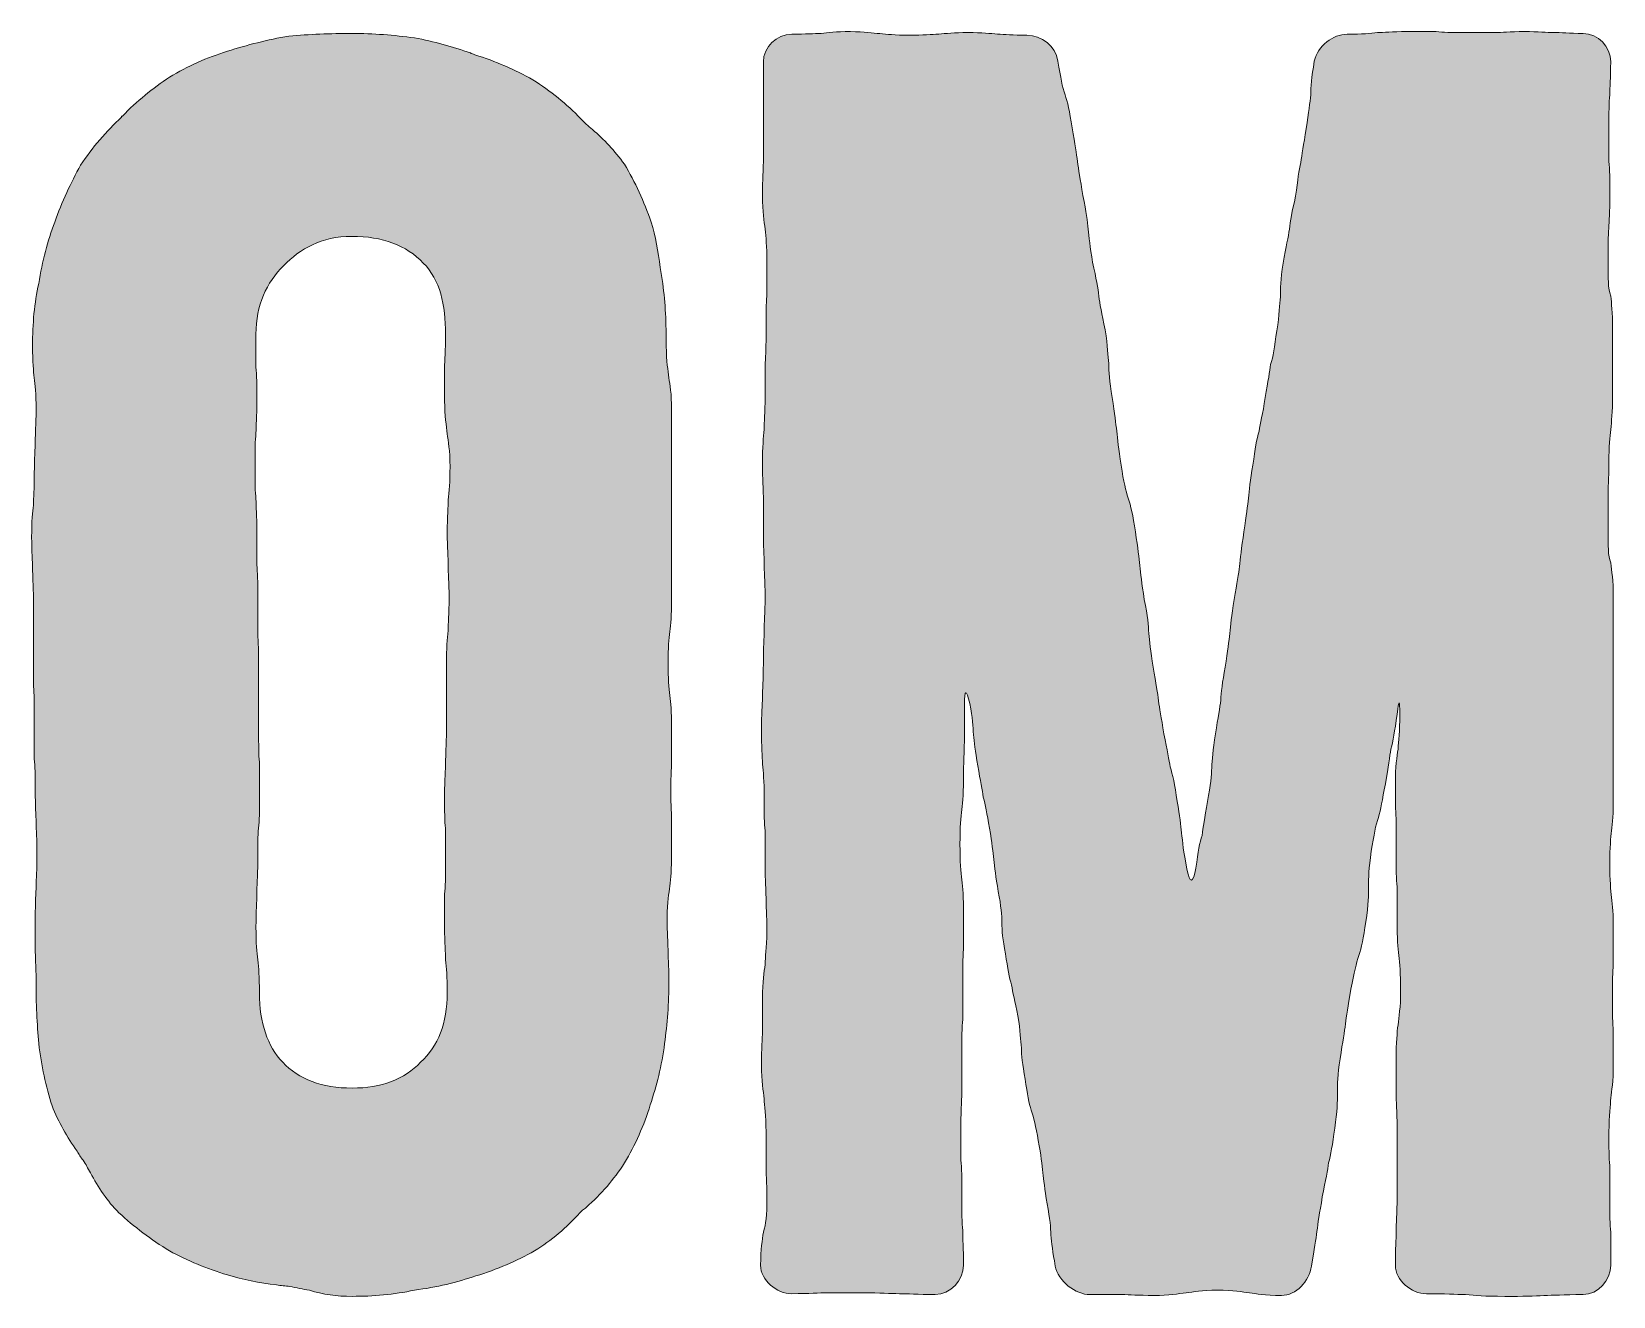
# Model space of a CAD drawing. Header units: inches. Extents: x 239 to 842, y -901 to -178.
# Drawn here: x 668 to 822.6, y -901.5 to -777.8 of the extents above; entities that cross this region are included whole.
import ezdxf

# ---------------------------------------------------------------- set-up
doc = ezdxf.new("R2010")
doc.units = ezdxf.units.IN
doc.header["$MEASUREMENT"] = 0
doc.layers.add('Layer 1', color=7, linetype='Continuous')

# ---------------------------------------------------------------- blocks, each defined once
blk = doc.blocks.new('block 3')
at = {"layer": 'Layer 1', "true_color": 0x040404}
h = blk.add_hatch(color=18, dxfattribs=at)
h.dxf.hatch_style = 2
edge = h.paths.add_edge_path()
edge.add_spline(control_points=[(699.32, -901.46), (697.84, -901.46), (696.45, -901.29), (695.15, -900.85), (694.54, -900.77), (693.84, -900.59), (693.23, -900.5), (692.8, -900.42), (692.36, -900.42), (691.93, -900.33), (690.27, -900.16), (688.62, -899.81), (687.14, -899.37), (685.14, -898.76), (683.23, -897.98), (681.49, -897.02), (679.66, -895.89), (678.01, -894.67), (676.53, -893.28), (675.39, -892.15), (674.52, -890.84), (673.74, -889.37), (673.48, -888.93), (673.31, -888.58), (673.05, -888.15), (672.78, -887.89), (672.61, -887.54), (672.44, -887.28), (671.48, -885.89), (670.61, -884.41), (670, -882.84), (669.39, -880.93), (668.96, -878.92), (668.7, -876.75), (668.52, -874.83), (668.43, -872.83), (668.43, -870.66), (668.43, -869), (668.35, -868.31), (668.35, -867.52), (668.35, -867.52), (668.35, -864.48), (668.35, -864.48), (668.35, -862.83), (668.43, -862.04), (668.43, -861.35), (668.43, -860.56), (668.52, -859.87), (668.52, -858.21), (668.52, -856.73), (668.43, -855.87), (668.43, -855.17), (668.43, -854.39), (668.35, -853.52), (668.35, -852.04), (668.35, -850.38), (668.35, -849.69), (668.26, -848.9), (668.26, -848.9), (668.26, -845.86), (668.26, -845.86), (668.26, -845.86), (668.26, -842.73), (668.26, -842.73), (668.17, -841.94), (668.17, -841.25), (668.17, -839.59), (668.17, -839.59), (668.17, -836.55), (668.17, -836.55), (668.17, -836.55), (668.17, -833.41), (668.17, -833.41), (668.17, -831.76), (668.09, -831.07), (668.09, -830.28), (668.09, -829.59), (668, -828.72), (668, -827.24), (668, -825.58), (668.09, -824.8), (668.17, -824.1), (668.17, -823.32), (668.26, -822.62), (668.26, -820.97), (668.26, -819.49), (668.35, -818.62), (668.35, -817.84), (668.35, -817.14), (668.43, -816.27), (668.43, -814.8), (668.43, -813.14), (668.35, -812.36), (668.26, -811.66), (668.17, -810.97), (668.09, -810.18), (668.09, -808.53), (668.09, -806.35), (668.26, -804.35), (668.7, -802.44), (669.04, -800.26), (669.57, -798.26), (670.26, -796.43), (670.96, -794.43), (671.83, -792.61), (672.78, -790.87), (673.92, -789.13), (675.31, -787.56), (676.79, -786.17), (676.79, -786.08), (676.79, -786.08), (676.87, -786.08), (678.27, -784.6), (679.83, -783.38), (681.49, -782.25), (683.23, -781.21), (685.14, -780.34), (687.14, -779.73), (689.06, -779.12), (691.06, -778.6), (693.15, -778.25), (695.15, -778.07), (697.15, -777.99), (699.32, -777.99), (701.41, -777.99), (703.41, -778.16), (705.42, -778.42), (707.33, -778.77), (709.16, -779.29), (710.9, -779.9), (710.98, -779.99), (711.16, -779.99), (711.33, -780.08), (713.33, -780.69), (715.25, -781.55), (716.99, -782.51), (718.73, -783.64), (720.29, -784.86), (721.69, -786.34), (722.03, -786.69), (722.38, -787.04), (722.82, -787.38), (723.95, -788.34), (724.99, -789.47), (725.95, -790.78), (727, -792.52), (727.87, -794.43), (728.56, -796.43), (729, -797.83), (729.26, -799.31), (729.43, -800.87), (729.43, -800.87), (729.69, -802.44), (729.69, -802.44), (729.95, -804.35), (730.04, -806.35), (730.04, -808.53), (730.04, -810.18), (730.21, -810.88), (730.3, -811.66), (730.39, -812.36), (730.56, -813.14), (730.56, -814.8), (730.56, -814.8), (730.56, -817.84), (730.56, -817.84), (730.56, -817.84), (730.56, -820.97), (730.56, -820.97), (730.56, -820.97), (730.56, -824.02), (730.56, -824.02), (730.56, -824.02), (730.56, -827.15), (730.56, -827.15), (730.56, -827.15), (730.56, -830.28), (730.56, -830.28), (730.56, -830.28), (730.56, -833.41), (730.56, -833.41), (730.56, -834.89), (730.48, -835.76), (730.39, -836.46), (730.3, -837.24), (730.21, -837.94), (730.21, -839.59), (730.21, -841.07), (730.3, -841.94), (730.39, -842.73), (730.48, -843.42), (730.56, -844.29), (730.56, -845.77), (730.56, -845.77), (730.56, -848.9), (730.56, -848.9), (730.56, -849.6), (730.48, -850.38), (730.48, -852.04), (730.48, -853.52), (730.56, -854.39), (730.56, -855.08), (730.56, -855.08), (730.56, -858.21), (730.56, -858.21), (730.56, -859.69), (730.48, -860.56), (730.39, -861.35), (730.3, -862.04), (730.13, -862.91), (730.13, -864.39), (730.13, -866.05), (730.21, -866.83), (730.21, -867.52), (730.21, -868.22), (730.3, -869), (730.3, -870.66), (730.3, -872.83), (730.13, -874.83), (729.87, -876.75), (729.61, -878.92), (729.08, -880.93), (728.47, -882.75), (727.87, -884.75), (727, -886.67), (725.95, -888.41), (724.91, -890.06), (723.69, -891.45), (722.21, -892.76), (722.12, -892.85), (721.95, -892.93), (721.86, -893.02), (721.86, -893.02), (721.6, -893.28), (721.6, -893.28), (720.29, -894.76), (718.82, -895.98), (717.16, -897.02), (715.42, -897.98), (713.51, -898.85), (711.42, -899.46), (709.59, -900.07), (707.59, -900.59), (705.42, -900.85), (703.41, -901.29), (701.41, -901.46), (699.32, -901.46)], knot_values=[0, 0, 0, 0, 1, 1, 1, 2, 2, 2, 3, 3, 3, 4, 4, 4, 5, 5, 5, 6, 6, 6, 7, 7, 7, 8, 8, 8, 9, 9, 9, 10, 10, 10, 11, 11, 11, 12, 12, 12, 13, 13, 13, 14, 14, 14, 15, 15, 15, 16, 16, 16, 17, 17, 17, 18, 18, 18, 19, 19, 19, 20, 20, 20, 21, 21, 21, 22, 22, 22, 23, 23, 23, 24, 24, 24, 25, 25, 25, 26, 26, 26, 27, 27, 27, 28, 28, 28, 29, 29, 29, 30, 30, 30, 31, 31, 31, 32, 32, 32, 33, 33, 33, 34, 34, 34, 35, 35, 35, 36, 36, 36, 37, 37, 37, 38, 38, 38, 39, 39, 39, 40, 40, 40, 41, 41, 41, 42, 42, 42, 43, 43, 43, 44, 44, 44, 45, 45, 45, 46, 46, 46, 47, 47, 47, 48, 48, 48, 49, 49, 49, 50, 50, 50, 51, 51, 51, 52, 52, 52, 53, 53, 53, 54, 54, 54, 55, 55, 55, 56, 56, 56, 57, 57, 57, 58, 58, 58, 59, 59, 59, 60, 60, 60, 61, 61, 61, 62, 62, 62, 63, 63, 63, 64, 64, 64, 65, 65, 65, 66, 66, 66, 67, 67, 67, 68, 68, 68, 69, 69, 69, 70, 70, 70, 71, 71, 71, 72, 72, 72, 73, 73, 73, 74, 74, 74, 75, 75, 75, 76, 76, 76, 77, 77, 77, 78, 78, 78, 79, 79, 79, 80, 80, 80, 81, 81, 81, 82, 82, 82, 82], degree=3, periodic=1)
edge = h.paths.add_edge_path()
edge.add_spline(control_points=[(699.32, -881.1), (702.2, -881.1), (704.46, -880.23), (706.02, -878.58), (707.76, -877.01), (708.63, -874.75), (708.63, -871.79), (708.63, -870.14), (708.55, -869.35), (708.46, -868.57), (708.46, -867.79), (708.37, -867), (708.37, -865.35), (708.37, -865.35), (708.37, -862.13), (708.37, -862.13), (708.46, -861.43), (708.46, -860.56), (708.46, -858.91), (708.46, -858.91), (708.46, -855.69), (708.46, -855.69), (708.37, -854.99), (708.37, -854.13), (708.37, -852.47), (708.37, -850.82), (708.46, -850.04), (708.46, -849.25), (708.46, -848.56), (708.55, -847.69), (708.55, -846.03), (708.55, -846.03), (708.55, -842.81), (708.55, -842.81), (708.55, -842.81), (708.55, -839.59), (708.55, -839.59), (708.55, -838.11), (708.63, -837.16), (708.72, -836.37), (708.72, -835.68), (708.81, -834.81), (708.81, -833.15), (708.81, -831.67), (708.72, -830.72), (708.72, -830.02), (708.72, -829.24), (708.63, -828.28), (708.63, -826.8), (708.63, -825.15), (708.72, -824.28), (708.72, -823.58), (708.81, -822.8), (708.9, -821.84), (708.9, -820.36), (708.9, -818.71), (708.72, -817.84), (708.63, -817.14), (708.55, -816.36), (708.37, -815.4), (708.37, -813.92), (708.37, -813.92), (708.37, -810.7), (708.37, -810.7), (708.37, -809.92), (708.46, -809.05), (708.46, -807.4), (708.46, -804.53), (707.94, -802.09), (706.29, -800.44), (704.63, -798.7), (702.28, -797.83), (699.32, -797.83), (696.28, -797.83), (694.28, -799.04), (692.62, -800.7), (690.97, -802.35), (689.93, -804.53), (689.93, -807.4), (689.93, -807.4), (689.93, -810.62), (689.93, -810.62), (690.01, -811.4), (690.01, -812.36), (690.01, -813.84), (690.01, -815.49), (689.93, -816.36), (689.93, -817.06), (689.84, -817.84), (689.84, -818.62), (689.84, -820.28), (689.84, -821.93), (689.84, -822.8), (689.93, -823.5), (689.93, -824.28), (690.01, -825.06), (690.01, -826.72), (690.01, -826.72), (690.01, -829.93), (690.01, -829.93), (690.1, -830.72), (690.1, -831.5), (690.1, -833.15), (690.1, -833.15), (690.1, -836.37), (690.1, -836.37), (690.1, -837.16), (690.19, -837.94), (690.19, -839.59), (690.19, -839.59), (690.19, -842.81), (690.19, -842.81), (690.19, -842.81), (690.19, -846.03), (690.19, -846.03), (690.19, -847.69), (690.19, -848.47), (690.27, -849.25), (690.27, -849.25), (690.27, -852.47), (690.27, -852.47), (690.27, -854.13), (690.27, -854.91), (690.19, -855.69), (690.1, -856.47), (690.1, -857.26), (690.1, -858.91), (690.1, -860.56), (690.01, -861.35), (690.01, -862.13), (690.01, -862.91), (689.93, -863.7), (689.93, -865.35), (689.93, -867), (690.01, -867.79), (690.1, -868.57), (690.19, -869.35), (690.27, -870.14), (690.27, -871.79), (690.27, -874.75), (691.06, -877.01), (692.54, -878.58), (694.1, -880.23), (696.37, -881.1), (699.32, -881.1)], knot_values=[0, 0, 0, 0, 1, 1, 1, 2, 2, 2, 3, 3, 3, 4, 4, 4, 5, 5, 5, 6, 6, 6, 7, 7, 7, 8, 8, 8, 9, 9, 9, 10, 10, 10, 11, 11, 11, 12, 12, 12, 13, 13, 13, 14, 14, 14, 15, 15, 15, 16, 16, 16, 17, 17, 17, 18, 18, 18, 19, 19, 19, 20, 20, 20, 21, 21, 21, 22, 22, 22, 23, 23, 23, 24, 24, 24, 25, 25, 25, 26, 26, 26, 27, 27, 27, 28, 28, 28, 29, 29, 29, 30, 30, 30, 31, 31, 31, 32, 32, 32, 33, 33, 33, 34, 34, 34, 35, 35, 35, 36, 36, 36, 37, 37, 37, 38, 38, 38, 39, 39, 39, 40, 40, 40, 41, 41, 41, 42, 42, 42, 43, 43, 43, 44, 44, 44, 45, 45, 45, 46, 46, 46, 47, 47, 47, 48, 48, 48, 48], degree=3, periodic=1)
h = blk.add_hatch(color=18, dxfattribs=at)
h.dxf.hatch_style = 2
edge = h.paths.add_edge_path()
edge.add_spline(control_points=[(756.32, -901.29), (754.58, -901.29), (753.62, -901.2), (752.84, -901.2), (751.88, -901.2), (751.01, -901.11), (749.27, -901.11), (749.27, -901.11), (745.79, -901.11), (745.79, -901.11), (745.01, -901.11), (744.05, -901.2), (742.31, -901.2), (740.83, -901.2), (739.26, -899.89), (739.26, -898.42), (739.26, -896.76), (739.44, -895.98), (739.53, -895.2), (739.79, -894.41), (739.87, -893.54), (739.87, -891.89), (739.87, -890.24), (739.79, -889.37), (739.79, -888.67), (739.79, -888.67), (739.79, -885.36), (739.79, -885.36), (739.79, -883.71), (739.61, -882.84), (739.61, -882.14), (739.53, -881.36), (739.35, -880.49), (739.35, -878.84), (739.35, -877.18), (739.44, -876.31), (739.44, -875.53), (739.44, -875.53), (739.44, -872.31), (739.44, -872.31), (739.44, -870.66), (739.61, -869.79), (739.7, -869), (739.7, -868.31), (739.87, -867.44), (739.87, -865.78), (739.87, -864.13), (739.79, -863.26), (739.79, -862.48), (739.79, -861.7), (739.7, -860.91), (739.7, -859.26), (739.7, -859.26), (739.7, -855.95), (739.7, -855.95), (739.61, -855.17), (739.61, -854.39), (739.61, -852.73), (739.61, -850.99), (739.53, -850.21), (739.44, -849.43), (739.44, -848.64), (739.35, -847.77), (739.35, -846.12), (739.35, -844.47), (739.44, -843.68), (739.44, -842.9), (739.44, -842.12), (739.53, -841.25), (739.53, -839.59), (739.53, -837.94), (739.61, -837.07), (739.61, -836.37), (739.61, -835.59), (739.7, -834.72), (739.7, -833.07), (739.7, -831.41), (739.61, -830.54), (739.61, -829.85), (739.61, -829.07), (739.53, -828.19), (739.53, -826.54), (739.53, -826.54), (739.53, -823.23), (739.53, -823.23), (739.53, -822.54), (739.44, -821.67), (739.44, -820.02), (739.44, -818.36), (739.53, -817.49), (739.61, -816.71), (739.61, -815.93), (739.7, -815.14), (739.7, -813.49), (739.7, -813.49), (739.7, -810.18), (739.7, -810.18), (739.79, -809.4), (739.79, -808.62), (739.79, -806.96), (739.79, -805.22), (739.79, -804.44), (739.87, -803.66), (739.87, -803.66), (739.87, -800.35), (739.87, -800.35), (739.87, -798.7), (739.79, -797.91), (739.7, -797.13), (739.61, -796.35), (739.44, -795.48), (739.44, -793.82), (739.44, -792.17), (739.53, -791.3), (739.53, -790.6), (739.53, -790.6), (739.53, -787.3), (739.53, -787.3), (739.53, -787.3), (739.53, -783.99), (739.53, -783.99), (739.53, -783.99), (739.53, -780.77), (739.53, -780.77), (739.53, -779.29), (740.83, -778.07), (742.31, -778.07), (743.7, -778.07), (744.48, -777.99), (745.18, -777.99), (745.88, -777.9), (746.57, -777.81), (748.05, -777.81), (749.44, -777.81), (750.23, -777.99), (750.92, -777.99), (751.62, -778.07), (752.32, -778.16), (753.8, -778.16), (755.19, -778.16), (755.97, -778.07), (756.67, -778.07), (757.36, -777.99), (758.15, -777.9), (759.54, -777.9), (760.93, -777.9), (761.71, -777.99), (762.41, -778.07), (763.11, -778.07), (763.89, -778.16), (765.28, -778.16), (766.76, -778.16), (768.07, -779.21), (768.33, -780.69), (768.59, -782.34), (768.76, -783.21), (769.02, -783.99), (769.28, -784.69), (769.46, -785.56), (769.72, -787.21), (769.98, -788.86), (770.15, -789.73), (770.24, -790.52), (770.33, -791.3), (770.5, -792.17), (770.76, -793.82), (771.11, -795.48), (771.2, -796.35), (771.28, -797.13), (771.37, -797.83), (771.46, -798.87), (771.72, -800.35), (772.07, -802), (772.24, -802.87), (772.33, -803.66), (772.42, -804.44), (772.59, -805.31), (772.94, -806.96), (773.2, -808.62), (773.2, -809.49), (773.29, -810.27), (773.29, -811.05), (773.37, -811.92), (773.63, -813.58), (773.9, -815.23), (773.98, -816.1), (774.07, -816.88), (774.16, -817.67), (774.24, -818.54), (774.5, -820.19), (774.77, -821.84), (774.94, -822.71), (775.2, -823.41), (775.46, -824.19), (775.64, -825.06), (775.9, -826.72), (776.16, -828.37), (776.25, -829.24), (776.33, -830.02), (776.42, -830.81), (776.51, -831.67), (776.77, -833.33), (777.11, -834.98), (777.2, -835.85), (777.2, -836.64), (777.29, -837.42), (777.38, -838.29), (777.64, -839.94), (777.9, -841.6), (778.07, -842.46), (778.16, -843.25), (778.25, -843.94), (778.42, -844.81), (778.68, -846.47), (779.03, -848.12), (779.2, -848.99), (779.29, -849.69), (779.55, -850.47), (779.73, -851.34), (779.99, -853.08), (780.25, -854.47), (780.33, -855.43), (780.42, -856.13), (780.51, -857.08), (780.59, -857.95), (780.94, -859.69), (781.2, -861.17), (781.55, -861.09), (781.81, -859.61), (782.07, -857.95), (782.16, -857.08), (782.42, -856.39), (782.51, -855.6), (782.68, -854.73), (782.94, -853.08), (783.29, -851.43), (783.29, -850.56), (783.38, -849.77), (783.38, -848.99), (783.47, -848.12), (783.73, -846.47), (783.99, -844.81), (784.16, -843.94), (784.25, -843.16), (784.25, -842.46), (784.42, -841.42), (784.68, -839.94), (784.95, -838.29), (785.03, -837.42), (785.12, -836.64), (785.21, -835.85), (785.29, -834.98), (785.56, -833.33), (785.82, -831.67), (785.99, -830.81), (786.08, -830.11), (786.16, -829.33), (786.25, -828.37), (786.51, -826.72), (786.77, -825.06), (786.86, -824.19), (786.95, -823.41), (787.04, -822.71), (787.12, -821.67), (787.38, -820.19), (787.64, -818.54), (787.73, -817.67), (787.99, -816.88), (788.08, -816.1), (788.34, -815.23), (788.6, -813.58), (788.86, -811.92), (789.04, -811.05), (789.12, -810.36), (789.38, -809.57), (789.47, -808.7), (789.73, -807.05), (789.99, -805.4), (789.99, -804.53), (790.08, -803.74), (790.08, -802.96), (790.08, -802.09), (790.34, -800.44), (790.6, -798.78), (790.86, -797.91), (790.95, -797.13), (791.04, -796.35), (791.21, -795.39), (791.56, -793.91), (791.82, -792.26), (791.82, -791.39), (792.08, -790.6), (792.17, -789.82), (792.34, -788.95), (792.6, -787.3), (792.86, -785.64), (792.95, -784.77), (793.04, -783.99), (793.04, -783.21), (793.12, -782.34), (793.39, -780.69), (793.73, -779.21), (795.21, -778.07), (796.61, -778.07), (798.09, -778.07), (798.87, -777.99), (799.57, -777.9), (800.17, -777.9), (800.96, -777.81), (802.44, -777.81), (802.44, -777.81), (805.31, -777.81), (805.31, -777.81), (806, -777.9), (806.7, -777.9), (808.18, -777.9), (808.18, -777.9), (811.05, -777.9), (811.05, -777.9), (811.75, -777.9), (812.44, -777.81), (813.92, -777.81), (815.31, -777.81), (816.1, -777.9), (816.79, -777.9), (817.49, -777.9), (818.27, -777.99), (819.66, -777.99), (821.14, -777.99), (822.36, -779.29), (822.36, -780.77), (822.36, -782.43), (822.28, -783.21), (822.28, -783.99), (822.19, -784.77), (822.19, -785.64), (822.19, -787.3), (822.19, -787.3), (822.19, -790.52), (822.19, -790.52), (822.28, -791.3), (822.28, -792.17), (822.28, -793.82), (822.28, -795.48), (822.19, -796.35), (822.19, -797.04), (822.1, -797.83), (822.1, -798.7), (822.1, -800.35), (822.1, -802), (822.1, -802.87), (822.36, -803.66), (822.45, -804.35), (822.54, -805.22), (822.54, -806.88), (822.54, -806.88), (822.54, -810.18), (822.54, -810.18), (822.54, -810.18), (822.54, -813.4), (822.54, -813.4), (822.54, -815.06), (822.45, -815.93), (822.36, -816.71), (822.28, -817.49), (822.19, -818.28), (822.19, -819.93), (822.19, -821.58), (822.1, -822.45), (822.1, -823.23), (822.1, -823.23), (822.1, -826.45), (822.1, -826.45), (822.1, -828.19), (822.1, -828.98), (822.36, -829.76), (822.45, -830.54), (822.62, -831.41), (822.62, -833.07), (822.62, -833.07), (822.62, -836.29), (822.62, -836.29), (822.62, -836.29), (822.62, -839.59), (822.62, -839.59), (822.62, -839.59), (822.62, -842.81), (822.62, -842.81), (822.62, -842.81), (822.62, -846.12), (822.62, -846.12), (822.62, -846.12), (822.62, -849.34), (822.62, -849.34), (822.62, -849.34), (822.62, -852.65), (822.62, -852.65), (822.62, -854.3), (822.54, -855.17), (822.45, -855.95), (822.36, -856.65), (822.28, -857.52), (822.28, -859.17), (822.28, -860.83), (822.36, -861.7), (822.45, -862.48), (822.54, -863.26), (822.62, -864.04), (822.62, -865.7), (822.62, -865.7), (822.62, -869), (822.62, -869), (822.54, -869.79), (822.54, -870.57), (822.54, -872.31), (822.54, -873.96), (822.54, -874.75), (822.62, -875.53), (822.62, -875.53), (822.62, -878.84), (822.62, -878.84), (822.62, -880.49), (822.45, -881.36), (822.36, -882.06), (822.36, -882.84), (822.19, -883.71), (822.19, -885.36), (822.19, -887.02), (822.19, -887.89), (822.28, -888.67), (822.28, -888.67), (822.28, -891.89), (822.28, -891.89), (822.28, -893.54), (822.28, -894.41), (822.36, -895.2), (822.36, -895.2), (822.36, -898.42), (822.36, -898.42), (822.36, -899.89), (821.14, -901.29), (819.66, -901.29), (817.66, -901.29), (816.79, -901.37), (815.84, -901.37), (814.88, -901.46), (813.84, -901.46), (812.01, -901.46), (810.01, -901.46), (809.14, -901.37), (808.18, -901.29), (807.22, -901.29), (806.18, -901.2), (804.35, -901.2), (802.87, -901.2), (801.31, -899.89), (801.31, -898.42), (801.31, -896.76), (801.39, -895.89), (801.39, -895.11), (801.39, -894.32), (801.48, -893.46), (801.48, -891.72), (801.48, -891.72), (801.48, -888.32), (801.48, -888.32), (801.48, -888.32), (801.48, -885.02), (801.48, -885.02), (801.48, -883.27), (801.39, -882.4), (801.39, -881.62), (801.39, -881.62), (801.39, -878.23), (801.39, -878.23), (801.39, -876.57), (801.48, -875.71), (801.57, -874.92), (801.65, -874.14), (801.83, -873.27), (801.83, -871.53), (801.83, -869.87), (801.74, -868.92), (801.65, -868.13), (801.57, -867.35), (801.48, -866.48), (801.48, -864.83), (801.48, -864.83), (801.48, -861.43), (801.48, -861.43), (801.39, -860.65), (801.39, -859.78), (801.39, -858.04), (801.39, -858.04), (801.39, -854.73), (801.39, -854.73), (801.31, -853.95), (801.31, -852.99), (801.31, -851.34), (801.31, -849.6), (801.48, -848.73), (801.57, -847.95), (801.65, -847.16), (801.74, -846.29), (801.74, -844.55), (801.74, -843.07), (801.65, -843.07), (801.48, -844.55), (801.22, -846.29), (801.13, -847.16), (800.87, -847.95), (800.78, -848.73), (800.61, -849.6), (800.35, -851.34), (800, -852.99), (799.91, -853.86), (799.65, -854.65), (799.39, -855.43), (799.22, -856.3), (798.96, -857.95), (798.69, -859.69), (798.69, -860.48), (798.69, -861.43), (798.69, -862.22), (798.69, -863.09), (798.43, -864.83), (798.17, -866.48), (798, -867.35), (797.74, -868.13), (797.48, -868.92), (797.3, -869.79), (796.95, -871.44), (796.69, -873.18), (796.52, -874.05), (796.43, -874.83), (796.34, -875.62), (796.17, -876.49), (795.91, -878.23), (795.65, -879.88), (795.65, -880.66), (795.65, -881.62), (795.65, -882.4), (795.65, -883.36), (795.39, -885.02), (795.13, -886.67), (795.04, -887.63), (794.78, -888.41), (794.69, -889.1), (794.52, -890.06), (794.17, -891.72), (793.91, -893.37), (793.73, -894.32), (793.65, -895.11), (793.56, -895.89), (793.39, -896.76), (793.12, -898.5), (792.86, -899.98), (791.65, -901.37), (790.17, -901.37), (788.51, -901.37), (787.73, -901.2), (787.04, -901.11), (786.34, -901.03), (785.56, -900.85), (783.9, -900.85), (782.42, -900.85), (781.55, -901.03), (780.86, -901.11), (780.07, -901.2), (779.2, -901.37), (777.72, -901.37), (776.07, -901.37), (775.37, -901.29), (774.59, -901.29), (774.59, -901.29), (771.46, -901.29), (771.46, -901.29), (770.07, -901.29), (768.33, -899.98), (768.07, -898.5), (767.8, -897.11), (767.72, -896.24), (767.63, -895.46), (767.63, -894.76), (767.54, -893.89), (767.28, -892.41), (767.02, -890.93), (766.93, -890.06), (766.85, -889.37), (766.76, -888.58), (766.67, -887.71), (766.41, -886.23), (766.15, -884.84), (765.98, -883.97), (765.72, -883.27), (765.46, -882.58), (765.37, -881.71), (765.11, -880.23), (764.85, -878.75), (764.76, -877.88), (764.76, -877.18), (764.67, -876.4), (764.67, -875.53), (764.41, -874.05), (764.15, -872.57), (763.89, -871.79), (763.8, -871.01), (763.54, -870.31), (763.45, -869.44), (763.19, -867.96), (762.93, -866.57), (762.85, -865.7), (762.85, -864.92), (762.85, -864.22), (762.76, -863.35), (762.5, -861.87), (762.24, -860.39), (762.15, -859.52), (762.06, -858.74), (761.97, -858.04), (761.89, -857.17), (761.63, -855.69), (761.37, -854.21), (761.28, -853.43), (761.02, -852.65), (760.93, -851.95), (760.76, -851.08), (760.49, -849.6), (760.23, -848.12), (760.15, -847.25), (760.06, -846.55), (760.06, -845.77), (759.97, -844.9), (759.71, -843.51), (759.36, -842.03), (759.19, -842.12), (759.19, -843.6), (759.19, -843.6), (759.19, -846.99), (759.19, -846.99), (759.19, -847.77), (759.1, -848.73), (759.1, -850.38), (759.1, -852.12), (759.02, -853.08), (758.93, -853.86), (758.84, -854.65), (758.75, -855.52), (758.75, -857.26), (758.75, -859), (758.84, -859.95), (758.93, -860.74), (759.02, -861.52), (759.1, -862.39), (759.1, -864.13), (759.1, -864.13), (759.1, -867.52), (759.1, -867.52), (759.02, -868.48), (759.02, -869.26), (759.02, -871.01), (759.02, -871.01), (759.02, -874.4), (759.02, -874.4), (758.93, -875.18), (758.93, -876.14), (758.93, -877.88), (758.93, -877.88), (758.93, -881.27), (758.93, -881.27), (758.93, -882.06), (758.84, -883.01), (758.84, -884.75), (758.84, -884.75), (758.84, -888.15), (758.84, -888.15), (758.93, -888.93), (758.93, -889.89), (758.93, -891.63), (758.93, -893.28), (758.93, -894.24), (759.02, -895.02), (759.02, -895.8), (759.1, -896.76), (759.1, -898.42), (759.1, -899.89), (757.8, -901.29), (756.32, -901.29)], knot_values=[0, 0, 0, 0, 1, 1, 1, 2, 2, 2, 3, 3, 3, 4, 4, 4, 5, 5, 5, 6, 6, 6, 7, 7, 7, 8, 8, 8, 9, 9, 9, 10, 10, 10, 11, 11, 11, 12, 12, 12, 13, 13, 13, 14, 14, 14, 15, 15, 15, 16, 16, 16, 17, 17, 17, 18, 18, 18, 19, 19, 19, 20, 20, 20, 21, 21, 21, 22, 22, 22, 23, 23, 23, 24, 24, 24, 25, 25, 25, 26, 26, 26, 27, 27, 27, 28, 28, 28, 29, 29, 29, 30, 30, 30, 31, 31, 31, 32, 32, 32, 33, 33, 33, 34, 34, 34, 35, 35, 35, 36, 36, 36, 37, 37, 37, 38, 38, 38, 39, 39, 39, 40, 40, 40, 41, 41, 41, 42, 42, 42, 43, 43, 43, 44, 44, 44, 45, 45, 45, 46, 46, 46, 47, 47, 47, 48, 48, 48, 49, 49, 49, 50, 50, 50, 51, 51, 51, 52, 52, 52, 53, 53, 53, 54, 54, 54, 55, 55, 55, 56, 56, 56, 57, 57, 57, 58, 58, 58, 59, 59, 59, 60, 60, 60, 61, 61, 61, 62, 62, 62, 63, 63, 63, 64, 64, 64, 65, 65, 65, 66, 66, 66, 67, 67, 67, 68, 68, 68, 69, 69, 69, 70, 70, 70, 71, 71, 71, 72, 72, 72, 73, 73, 73, 74, 74, 74, 75, 75, 75, 76, 76, 76, 77, 77, 77, 78, 78, 78, 79, 79, 79, 80, 80, 80, 81, 81, 81, 82, 82, 82, 83, 83, 83, 84, 84, 84, 85, 85, 85, 86, 86, 86, 87, 87, 87, 88, 88, 88, 89, 89, 89, 90, 90, 90, 91, 91, 91, 92, 92, 92, 93, 93, 93, 94, 94, 94, 95, 95, 95, 96, 96, 96, 97, 97, 97, 98, 98, 98, 99, 99, 99, 100, 100, 100, 101, 101, 101, 102, 102, 102, 103, 103, 103, 104, 104, 104, 105, 105, 105, 106, 106, 106, 107, 107, 107, 108, 108, 108, 109, 109, 109, 110, 110, 110, 111, 111, 111, 112, 112, 112, 113, 113, 113, 114, 114, 114, 115, 115, 115, 116, 116, 116, 117, 117, 117, 118, 118, 118, 119, 119, 119, 120, 120, 120, 121, 121, 121, 122, 122, 122, 123, 123, 123, 124, 124, 124, 125, 125, 125, 126, 126, 126, 127, 127, 127, 128, 128, 128, 129, 129, 129, 130, 130, 130, 131, 131, 131, 132, 132, 132, 133, 133, 133, 134, 134, 134, 135, 135, 135, 136, 136, 136, 137, 137, 137, 138, 138, 138, 139, 139, 139, 140, 140, 140, 141, 141, 141, 142, 142, 142, 143, 143, 143, 144, 144, 144, 145, 145, 145, 146, 146, 146, 147, 147, 147, 148, 148, 148, 149, 149, 149, 150, 150, 150, 151, 151, 151, 152, 152, 152, 153, 153, 153, 154, 154, 154, 155, 155, 155, 156, 156, 156, 157, 157, 157, 158, 158, 158, 159, 159, 159, 160, 160, 160, 161, 161, 161, 162, 162, 162, 163, 163, 163, 164, 164, 164, 165, 165, 165, 166, 166, 166, 167, 167, 167, 168, 168, 168, 169, 169, 169, 170, 170, 170, 171, 171, 171, 172, 172, 172, 173, 173, 173, 174, 174, 174, 175, 175, 175, 176, 176, 176, 177, 177, 177, 178, 178, 178, 179, 179, 179, 180, 180, 180, 181, 181, 181, 182, 182, 182, 183, 183, 183, 184, 184, 184, 185, 185, 185, 186, 186, 186, 187, 187, 187, 188, 188, 188, 189, 189, 189, 190, 190, 190, 191, 191, 191, 192, 192, 192, 193, 193, 193, 194, 194, 194, 195, 195, 195, 196, 196, 196, 197, 197, 197, 198, 198, 198, 199, 199, 199, 200, 200, 200, 201, 201, 201, 202, 202, 202, 203, 203, 203, 204, 204, 204, 205, 205, 205, 206, 206, 206, 207, 207, 207, 208, 208, 208, 209, 209, 209, 210, 210, 210, 211, 211, 211, 212, 212, 212, 213, 213, 213, 214, 214, 214, 215, 215, 215, 216, 216, 216, 217, 217, 217, 218, 218, 218, 219, 219, 219, 220, 220, 220, 221, 221, 221, 222, 222, 222, 223, 223, 223, 224, 224, 224, 225, 225, 225, 226, 226, 226, 227, 227, 227, 228, 228, 228, 229, 229, 229, 229], degree=3, periodic=1)
at = {"layer": 'Layer 1', "lineweight": 0}
for points, knots in [([(699.32, -901.46), (697.84, -901.46), (696.45, -901.29), (695.15, -900.85), (694.54, -900.77), (693.84, -900.59), (693.23, -900.5), (692.8, -900.42), (692.36, -900.42), (691.93, -900.33), (690.27, -900.16), (688.62, -899.81), (687.14, -899.37), (685.14, -898.76), (683.23, -897.98), (681.49, -897.02), (679.66, -895.89), (678.01, -894.67), (676.53, -893.28), (675.39, -892.15), (674.52, -890.84), (673.74, -889.37), (673.48, -888.93), (673.31, -888.58), (673.05, -888.15), (672.78, -887.89), (672.61, -887.54), (672.44, -887.28), (671.48, -885.89), (670.61, -884.41), (670, -882.84), (669.39, -880.93), (668.96, -878.92), (668.7, -876.75), (668.52, -874.83), (668.43, -872.83), (668.43, -870.66), (668.43, -869), (668.35, -868.31), (668.35, -867.52), (668.35, -867.52), (668.35, -864.48), (668.35, -864.48), (668.35, -862.83), (668.43, -862.04), (668.43, -861.35), (668.43, -860.56), (668.52, -859.87), (668.52, -858.21), (668.52, -856.73), (668.43, -855.87), (668.43, -855.17), (668.43, -854.39), (668.35, -853.52), (668.35, -852.04), (668.35, -850.38), (668.35, -849.69), (668.26, -848.9), (668.26, -848.9), (668.26, -845.86), (668.26, -845.86), (668.26, -845.86), (668.26, -842.73), (668.26, -842.73), (668.17, -841.94), (668.17, -841.25), (668.17, -839.59), (668.17, -839.59), (668.17, -836.55), (668.17, -836.55), (668.17, -836.55), (668.17, -833.41), (668.17, -833.41), (668.17, -831.76), (668.09, -831.07), (668.09, -830.28), (668.09, -829.59), (668, -828.72), (668, -827.24), (668, -825.58), (668.09, -824.8), (668.17, -824.1), (668.17, -823.32), (668.26, -822.62), (668.26, -820.97), (668.26, -819.49), (668.35, -818.62), (668.35, -817.84), (668.35, -817.14), (668.43, -816.27), (668.43, -814.8), (668.43, -813.14), (668.35, -812.36), (668.26, -811.66), (668.17, -810.97), (668.09, -810.18), (668.09, -808.53), (668.09, -806.35), (668.26, -804.35), (668.7, -802.44), (669.04, -800.26), (669.57, -798.26), (670.26, -796.43), (670.96, -794.43), (671.83, -792.61), (672.78, -790.87), (673.92, -789.13), (675.31, -787.56), (676.79, -786.17), (676.79, -786.08), (676.79, -786.08), (676.87, -786.08), (678.27, -784.6), (679.83, -783.38), (681.49, -782.25), (683.23, -781.21), (685.14, -780.34), (687.14, -779.73), (689.06, -779.12), (691.06, -778.6), (693.15, -778.25), (695.15, -778.07), (697.15, -777.99), (699.32, -777.99), (701.41, -777.99), (703.41, -778.16), (705.42, -778.42), (707.33, -778.77), (709.16, -779.29), (710.9, -779.9), (710.98, -779.99), (711.16, -779.99), (711.33, -780.08), (713.33, -780.69), (715.25, -781.55), (716.99, -782.51), (718.73, -783.64), (720.29, -784.86), (721.69, -786.34), (722.03, -786.69), (722.38, -787.04), (722.82, -787.38), (723.95, -788.34), (724.99, -789.47), (725.95, -790.78), (727, -792.52), (727.87, -794.43), (728.56, -796.43), (729, -797.83), (729.26, -799.31), (729.43, -800.87), (729.43, -800.87), (729.69, -802.44), (729.69, -802.44), (729.95, -804.35), (730.04, -806.35), (730.04, -808.53), (730.04, -810.18), (730.21, -810.88), (730.3, -811.66), (730.39, -812.36), (730.56, -813.14), (730.56, -814.8), (730.56, -814.8), (730.56, -817.84), (730.56, -817.84), (730.56, -817.84), (730.56, -820.97), (730.56, -820.97), (730.56, -820.97), (730.56, -824.02), (730.56, -824.02), (730.56, -824.02), (730.56, -827.15), (730.56, -827.15), (730.56, -827.15), (730.56, -830.28), (730.56, -830.28), (730.56, -830.28), (730.56, -833.41), (730.56, -833.41), (730.56, -834.89), (730.48, -835.76), (730.39, -836.46), (730.3, -837.24), (730.21, -837.94), (730.21, -839.59), (730.21, -841.07), (730.3, -841.94), (730.39, -842.73), (730.48, -843.42), (730.56, -844.29), (730.56, -845.77), (730.56, -845.77), (730.56, -848.9), (730.56, -848.9), (730.56, -849.6), (730.48, -850.38), (730.48, -852.04), (730.48, -853.52), (730.56, -854.39), (730.56, -855.08), (730.56, -855.08), (730.56, -858.21), (730.56, -858.21), (730.56, -859.69), (730.48, -860.56), (730.39, -861.35), (730.3, -862.04), (730.13, -862.91), (730.13, -864.39), (730.13, -866.05), (730.21, -866.83), (730.21, -867.52), (730.21, -868.22), (730.3, -869), (730.3, -870.66), (730.3, -872.83), (730.13, -874.83), (729.87, -876.75), (729.61, -878.92), (729.08, -880.93), (728.47, -882.75), (727.87, -884.75), (727, -886.67), (725.95, -888.41), (724.91, -890.06), (723.69, -891.45), (722.21, -892.76), (722.12, -892.85), (721.95, -892.93), (721.86, -893.02), (721.86, -893.02), (721.6, -893.28), (721.6, -893.28), (720.29, -894.76), (718.82, -895.98), (717.16, -897.02), (715.42, -897.98), (713.51, -898.85), (711.42, -899.46), (709.59, -900.07), (707.59, -900.59), (705.42, -900.85), (703.41, -901.29), (701.41, -901.46), (699.32, -901.46)], [0, 0, 0, 0, 1, 1, 1, 2, 2, 2, 3, 3, 3, 4, 4, 4, 5, 5, 5, 6, 6, 6, 7, 7, 7, 8, 8, 8, 9, 9, 9, 10, 10, 10, 11, 11, 11, 12, 12, 12, 13, 13, 13, 14, 14, 14, 15, 15, 15, 16, 16, 16, 17, 17, 17, 18, 18, 18, 19, 19, 19, 20, 20, 20, 21, 21, 21, 22, 22, 22, 23, 23, 23, 24, 24, 24, 25, 25, 25, 26, 26, 26, 27, 27, 27, 28, 28, 28, 29, 29, 29, 30, 30, 30, 31, 31, 31, 32, 32, 32, 33, 33, 33, 34, 34, 34, 35, 35, 35, 36, 36, 36, 37, 37, 37, 38, 38, 38, 39, 39, 39, 40, 40, 40, 41, 41, 41, 42, 42, 42, 43, 43, 43, 44, 44, 44, 45, 45, 45, 46, 46, 46, 47, 47, 47, 48, 48, 48, 49, 49, 49, 50, 50, 50, 51, 51, 51, 52, 52, 52, 53, 53, 53, 54, 54, 54, 55, 55, 55, 56, 56, 56, 57, 57, 57, 58, 58, 58, 59, 59, 59, 60, 60, 60, 61, 61, 61, 62, 62, 62, 63, 63, 63, 64, 64, 64, 65, 65, 65, 66, 66, 66, 67, 67, 67, 68, 68, 68, 69, 69, 69, 70, 70, 70, 71, 71, 71, 72, 72, 72, 73, 73, 73, 74, 74, 74, 75, 75, 75, 76, 76, 76, 77, 77, 77, 78, 78, 78, 79, 79, 79, 80, 80, 80, 81, 81, 81, 82, 82, 82, 82]), ([(756.32, -901.29), (754.58, -901.29), (753.62, -901.2), (752.84, -901.2), (751.88, -901.2), (751.01, -901.11), (749.27, -901.11), (749.27, -901.11), (745.79, -901.11), (745.79, -901.11), (745.01, -901.11), (744.05, -901.2), (742.31, -901.2), (740.83, -901.2), (739.26, -899.89), (739.26, -898.42), (739.26, -896.76), (739.44, -895.98), (739.53, -895.2), (739.79, -894.41), (739.87, -893.54), (739.87, -891.89), (739.87, -890.24), (739.79, -889.37), (739.79, -888.67), (739.79, -888.67), (739.79, -885.36), (739.79, -885.36), (739.79, -883.71), (739.61, -882.84), (739.61, -882.14), (739.53, -881.36), (739.35, -880.49), (739.35, -878.84), (739.35, -877.18), (739.44, -876.31), (739.44, -875.53), (739.44, -875.53), (739.44, -872.31), (739.44, -872.31), (739.44, -870.66), (739.61, -869.79), (739.7, -869), (739.7, -868.31), (739.87, -867.44), (739.87, -865.78), (739.87, -864.13), (739.79, -863.26), (739.79, -862.48), (739.79, -861.7), (739.7, -860.91), (739.7, -859.26), (739.7, -859.26), (739.7, -855.95), (739.7, -855.95), (739.61, -855.17), (739.61, -854.39), (739.61, -852.73), (739.61, -850.99), (739.53, -850.21), (739.44, -849.43), (739.44, -848.64), (739.35, -847.77), (739.35, -846.12), (739.35, -844.47), (739.44, -843.68), (739.44, -842.9), (739.44, -842.12), (739.53, -841.25), (739.53, -839.59), (739.53, -837.94), (739.61, -837.07), (739.61, -836.37), (739.61, -835.59), (739.7, -834.72), (739.7, -833.07), (739.7, -831.41), (739.61, -830.54), (739.61, -829.85), (739.61, -829.07), (739.53, -828.19), (739.53, -826.54), (739.53, -826.54), (739.53, -823.23), (739.53, -823.23), (739.53, -822.54), (739.44, -821.67), (739.44, -820.02), (739.44, -818.36), (739.53, -817.49), (739.61, -816.71), (739.61, -815.93), (739.7, -815.14), (739.7, -813.49), (739.7, -813.49), (739.7, -810.18), (739.7, -810.18), (739.79, -809.4), (739.79, -808.62), (739.79, -806.96), (739.79, -805.22), (739.79, -804.44), (739.87, -803.66), (739.87, -803.66), (739.87, -800.35), (739.87, -800.35), (739.87, -798.7), (739.79, -797.91), (739.7, -797.13), (739.61, -796.35), (739.44, -795.48), (739.44, -793.82), (739.44, -792.17), (739.53, -791.3), (739.53, -790.6), (739.53, -790.6), (739.53, -787.3), (739.53, -787.3), (739.53, -787.3), (739.53, -783.99), (739.53, -783.99), (739.53, -783.99), (739.53, -780.77), (739.53, -780.77), (739.53, -779.29), (740.83, -778.07), (742.31, -778.07), (743.7, -778.07), (744.48, -777.99), (745.18, -777.99), (745.88, -777.9), (746.57, -777.81), (748.05, -777.81), (749.44, -777.81), (750.23, -777.99), (750.92, -777.99), (751.62, -778.07), (752.32, -778.16), (753.8, -778.16), (755.19, -778.16), (755.97, -778.07), (756.67, -778.07), (757.36, -777.99), (758.15, -777.9), (759.54, -777.9), (760.93, -777.9), (761.71, -777.99), (762.41, -778.07), (763.11, -778.07), (763.89, -778.16), (765.28, -778.16), (766.76, -778.16), (768.07, -779.21), (768.33, -780.69), (768.59, -782.34), (768.76, -783.21), (769.02, -783.99), (769.28, -784.69), (769.46, -785.56), (769.72, -787.21), (769.98, -788.86), (770.15, -789.73), (770.24, -790.52), (770.33, -791.3), (770.5, -792.17), (770.76, -793.82), (771.11, -795.48), (771.2, -796.35), (771.28, -797.13), (771.37, -797.83), (771.46, -798.87), (771.72, -800.35), (772.07, -802), (772.24, -802.87), (772.33, -803.66), (772.42, -804.44), (772.59, -805.31), (772.94, -806.96), (773.2, -808.62), (773.2, -809.49), (773.29, -810.27), (773.29, -811.05), (773.37, -811.92), (773.63, -813.58), (773.9, -815.23), (773.98, -816.1), (774.07, -816.88), (774.16, -817.67), (774.24, -818.54), (774.5, -820.19), (774.77, -821.84), (774.94, -822.71), (775.2, -823.41), (775.46, -824.19), (775.64, -825.06), (775.9, -826.72), (776.16, -828.37), (776.25, -829.24), (776.33, -830.02), (776.42, -830.81), (776.51, -831.67), (776.77, -833.33), (777.11, -834.98), (777.2, -835.85), (777.2, -836.64), (777.29, -837.42), (777.38, -838.29), (777.64, -839.94), (777.9, -841.6), (778.07, -842.46), (778.16, -843.25), (778.25, -843.94), (778.42, -844.81), (778.68, -846.47), (779.03, -848.12), (779.2, -848.99), (779.29, -849.69), (779.55, -850.47), (779.73, -851.34), (779.99, -853.08), (780.25, -854.47), (780.33, -855.43), (780.42, -856.13), (780.51, -857.08), (780.59, -857.95), (780.94, -859.69), (781.2, -861.17), (781.55, -861.09), (781.81, -859.61), (782.07, -857.95), (782.16, -857.08), (782.42, -856.39), (782.51, -855.6), (782.68, -854.73), (782.94, -853.08), (783.29, -851.43), (783.29, -850.56), (783.38, -849.77), (783.38, -848.99), (783.47, -848.12), (783.73, -846.47), (783.99, -844.81), (784.16, -843.94), (784.25, -843.16), (784.25, -842.46), (784.42, -841.42), (784.68, -839.94), (784.95, -838.29), (785.03, -837.42), (785.12, -836.64), (785.21, -835.85), (785.29, -834.98), (785.56, -833.33), (785.82, -831.67), (785.99, -830.81), (786.08, -830.11), (786.16, -829.33), (786.25, -828.37), (786.51, -826.72), (786.77, -825.06), (786.86, -824.19), (786.95, -823.41), (787.04, -822.71), (787.12, -821.67), (787.38, -820.19), (787.64, -818.54), (787.73, -817.67), (787.99, -816.88), (788.08, -816.1), (788.34, -815.23), (788.6, -813.58), (788.86, -811.92), (789.04, -811.05), (789.12, -810.36), (789.38, -809.57), (789.47, -808.7), (789.73, -807.05), (789.99, -805.4), (789.99, -804.53), (790.08, -803.74), (790.08, -802.96), (790.08, -802.09), (790.34, -800.44), (790.6, -798.78), (790.86, -797.91), (790.95, -797.13), (791.04, -796.35), (791.21, -795.39), (791.56, -793.91), (791.82, -792.26), (791.82, -791.39), (792.08, -790.6), (792.17, -789.82), (792.34, -788.95), (792.6, -787.3), (792.86, -785.64), (792.95, -784.77), (793.04, -783.99), (793.04, -783.21), (793.12, -782.34), (793.39, -780.69), (793.73, -779.21), (795.21, -778.07), (796.61, -778.07), (798.09, -778.07), (798.87, -777.99), (799.57, -777.9), (800.17, -777.9), (800.96, -777.81), (802.44, -777.81), (802.44, -777.81), (805.31, -777.81), (805.31, -777.81), (806, -777.9), (806.7, -777.9), (808.18, -777.9), (808.18, -777.9), (811.05, -777.9), (811.05, -777.9), (811.75, -777.9), (812.44, -777.81), (813.92, -777.81), (815.31, -777.81), (816.1, -777.9), (816.79, -777.9), (817.49, -777.9), (818.27, -777.99), (819.66, -777.99), (821.14, -777.99), (822.36, -779.29), (822.36, -780.77), (822.36, -782.43), (822.28, -783.21), (822.28, -783.99), (822.19, -784.77), (822.19, -785.64), (822.19, -787.3), (822.19, -787.3), (822.19, -790.52), (822.19, -790.52), (822.28, -791.3), (822.28, -792.17), (822.28, -793.82), (822.28, -795.48), (822.19, -796.35), (822.19, -797.04), (822.1, -797.83), (822.1, -798.7), (822.1, -800.35), (822.1, -802), (822.1, -802.87), (822.36, -803.66), (822.45, -804.35), (822.54, -805.22), (822.54, -806.88), (822.54, -806.88), (822.54, -810.18), (822.54, -810.18), (822.54, -810.18), (822.54, -813.4), (822.54, -813.4), (822.54, -815.06), (822.45, -815.93), (822.36, -816.71), (822.28, -817.49), (822.19, -818.28), (822.19, -819.93), (822.19, -821.58), (822.1, -822.45), (822.1, -823.23), (822.1, -823.23), (822.1, -826.45), (822.1, -826.45), (822.1, -828.19), (822.1, -828.98), (822.36, -829.76), (822.45, -830.54), (822.62, -831.41), (822.62, -833.07), (822.62, -833.07), (822.62, -836.29), (822.62, -836.29), (822.62, -836.29), (822.62, -839.59), (822.62, -839.59), (822.62, -839.59), (822.62, -842.81), (822.62, -842.81), (822.62, -842.81), (822.62, -846.12), (822.62, -846.12), (822.62, -846.12), (822.62, -849.34), (822.62, -849.34), (822.62, -849.34), (822.62, -852.65), (822.62, -852.65), (822.62, -854.3), (822.54, -855.17), (822.45, -855.95), (822.36, -856.65), (822.28, -857.52), (822.28, -859.17), (822.28, -860.83), (822.36, -861.7), (822.45, -862.48), (822.54, -863.26), (822.62, -864.04), (822.62, -865.7), (822.62, -865.7), (822.62, -869), (822.62, -869), (822.54, -869.79), (822.54, -870.57), (822.54, -872.31), (822.54, -873.96), (822.54, -874.75), (822.62, -875.53), (822.62, -875.53), (822.62, -878.84), (822.62, -878.84), (822.62, -880.49), (822.45, -881.36), (822.36, -882.06), (822.36, -882.84), (822.19, -883.71), (822.19, -885.36), (822.19, -887.02), (822.19, -887.89), (822.28, -888.67), (822.28, -888.67), (822.28, -891.89), (822.28, -891.89), (822.28, -893.54), (822.28, -894.41), (822.36, -895.2), (822.36, -895.2), (822.36, -898.42), (822.36, -898.42), (822.36, -899.89), (821.14, -901.29), (819.66, -901.29), (817.66, -901.29), (816.79, -901.37), (815.84, -901.37), (814.88, -901.46), (813.84, -901.46), (812.01, -901.46), (810.01, -901.46), (809.14, -901.37), (808.18, -901.29), (807.22, -901.29), (806.18, -901.2), (804.35, -901.2), (802.87, -901.2), (801.31, -899.89), (801.31, -898.42), (801.31, -896.76), (801.39, -895.89), (801.39, -895.11), (801.39, -894.32), (801.48, -893.46), (801.48, -891.72), (801.48, -891.72), (801.48, -888.32), (801.48, -888.32), (801.48, -888.32), (801.48, -885.02), (801.48, -885.02), (801.48, -883.27), (801.39, -882.4), (801.39, -881.62), (801.39, -881.62), (801.39, -878.23), (801.39, -878.23), (801.39, -876.57), (801.48, -875.71), (801.57, -874.92), (801.65, -874.14), (801.83, -873.27), (801.83, -871.53), (801.83, -869.87), (801.74, -868.92), (801.65, -868.13), (801.57, -867.35), (801.48, -866.48), (801.48, -864.83), (801.48, -864.83), (801.48, -861.43), (801.48, -861.43), (801.39, -860.65), (801.39, -859.78), (801.39, -858.04), (801.39, -858.04), (801.39, -854.73), (801.39, -854.73), (801.31, -853.95), (801.31, -852.99), (801.31, -851.34), (801.31, -849.6), (801.48, -848.73), (801.57, -847.95), (801.65, -847.16), (801.74, -846.29), (801.74, -844.55), (801.74, -843.07), (801.65, -843.07), (801.48, -844.55), (801.22, -846.29), (801.13, -847.16), (800.87, -847.95), (800.78, -848.73), (800.61, -849.6), (800.35, -851.34), (800, -852.99), (799.91, -853.86), (799.65, -854.65), (799.39, -855.43), (799.22, -856.3), (798.96, -857.95), (798.69, -859.69), (798.69, -860.48), (798.69, -861.43), (798.69, -862.22), (798.69, -863.09), (798.43, -864.83), (798.17, -866.48), (798, -867.35), (797.74, -868.13), (797.48, -868.92), (797.3, -869.79), (796.95, -871.44), (796.69, -873.18), (796.52, -874.05), (796.43, -874.83), (796.34, -875.62), (796.17, -876.49), (795.91, -878.23), (795.65, -879.88), (795.65, -880.66), (795.65, -881.62), (795.65, -882.4), (795.65, -883.36), (795.39, -885.02), (795.13, -886.67), (795.04, -887.63), (794.78, -888.41), (794.69, -889.1), (794.52, -890.06), (794.17, -891.72), (793.91, -893.37), (793.73, -894.32), (793.65, -895.11), (793.56, -895.89), (793.39, -896.76), (793.12, -898.5), (792.86, -899.98), (791.65, -901.37), (790.17, -901.37), (788.51, -901.37), (787.73, -901.2), (787.04, -901.11), (786.34, -901.03), (785.56, -900.85), (783.9, -900.85), (782.42, -900.85), (781.55, -901.03), (780.86, -901.11), (780.07, -901.2), (779.2, -901.37), (777.72, -901.37), (776.07, -901.37), (775.37, -901.29), (774.59, -901.29), (774.59, -901.29), (771.46, -901.29), (771.46, -901.29), (770.07, -901.29), (768.33, -899.98), (768.07, -898.5), (767.8, -897.11), (767.72, -896.24), (767.63, -895.46), (767.63, -894.76), (767.54, -893.89), (767.28, -892.41), (767.02, -890.93), (766.93, -890.06), (766.85, -889.37), (766.76, -888.58), (766.67, -887.71), (766.41, -886.23), (766.15, -884.84), (765.98, -883.97), (765.72, -883.27), (765.46, -882.58), (765.37, -881.71), (765.11, -880.23), (764.85, -878.75), (764.76, -877.88), (764.76, -877.18), (764.67, -876.4), (764.67, -875.53), (764.41, -874.05), (764.15, -872.57), (763.89, -871.79), (763.8, -871.01), (763.54, -870.31), (763.45, -869.44), (763.19, -867.96), (762.93, -866.57), (762.85, -865.7), (762.85, -864.92), (762.85, -864.22), (762.76, -863.35), (762.5, -861.87), (762.24, -860.39), (762.15, -859.52), (762.06, -858.74), (761.97, -858.04), (761.89, -857.17), (761.63, -855.69), (761.37, -854.21), (761.28, -853.43), (761.02, -852.65), (760.93, -851.95), (760.76, -851.08), (760.49, -849.6), (760.23, -848.12), (760.15, -847.25), (760.06, -846.55), (760.06, -845.77), (759.97, -844.9), (759.71, -843.51), (759.36, -842.03), (759.19, -842.12), (759.19, -843.6), (759.19, -843.6), (759.19, -846.99), (759.19, -846.99), (759.19, -847.77), (759.1, -848.73), (759.1, -850.38), (759.1, -852.12), (759.02, -853.08), (758.93, -853.86), (758.84, -854.65), (758.75, -855.52), (758.75, -857.26), (758.75, -859), (758.84, -859.95), (758.93, -860.74), (759.02, -861.52), (759.1, -862.39), (759.1, -864.13), (759.1, -864.13), (759.1, -867.52), (759.1, -867.52), (759.02, -868.48), (759.02, -869.26), (759.02, -871.01), (759.02, -871.01), (759.02, -874.4), (759.02, -874.4), (758.93, -875.18), (758.93, -876.14), (758.93, -877.88), (758.93, -877.88), (758.93, -881.27), (758.93, -881.27), (758.93, -882.06), (758.84, -883.01), (758.84, -884.75), (758.84, -884.75), (758.84, -888.15), (758.84, -888.15), (758.93, -888.93), (758.93, -889.89), (758.93, -891.63), (758.93, -893.28), (758.93, -894.24), (759.02, -895.02), (759.02, -895.8), (759.1, -896.76), (759.1, -898.42), (759.1, -899.89), (757.8, -901.29), (756.32, -901.29)], [0, 0, 0, 0, 1, 1, 1, 2, 2, 2, 3, 3, 3, 4, 4, 4, 5, 5, 5, 6, 6, 6, 7, 7, 7, 8, 8, 8, 9, 9, 9, 10, 10, 10, 11, 11, 11, 12, 12, 12, 13, 13, 13, 14, 14, 14, 15, 15, 15, 16, 16, 16, 17, 17, 17, 18, 18, 18, 19, 19, 19, 20, 20, 20, 21, 21, 21, 22, 22, 22, 23, 23, 23, 24, 24, 24, 25, 25, 25, 26, 26, 26, 27, 27, 27, 28, 28, 28, 29, 29, 29, 30, 30, 30, 31, 31, 31, 32, 32, 32, 33, 33, 33, 34, 34, 34, 35, 35, 35, 36, 36, 36, 37, 37, 37, 38, 38, 38, 39, 39, 39, 40, 40, 40, 41, 41, 41, 42, 42, 42, 43, 43, 43, 44, 44, 44, 45, 45, 45, 46, 46, 46, 47, 47, 47, 48, 48, 48, 49, 49, 49, 50, 50, 50, 51, 51, 51, 52, 52, 52, 53, 53, 53, 54, 54, 54, 55, 55, 55, 56, 56, 56, 57, 57, 57, 58, 58, 58, 59, 59, 59, 60, 60, 60, 61, 61, 61, 62, 62, 62, 63, 63, 63, 64, 64, 64, 65, 65, 65, 66, 66, 66, 67, 67, 67, 68, 68, 68, 69, 69, 69, 70, 70, 70, 71, 71, 71, 72, 72, 72, 73, 73, 73, 74, 74, 74, 75, 75, 75, 76, 76, 76, 77, 77, 77, 78, 78, 78, 79, 79, 79, 80, 80, 80, 81, 81, 81, 82, 82, 82, 83, 83, 83, 84, 84, 84, 85, 85, 85, 86, 86, 86, 87, 87, 87, 88, 88, 88, 89, 89, 89, 90, 90, 90, 91, 91, 91, 92, 92, 92, 93, 93, 93, 94, 94, 94, 95, 95, 95, 96, 96, 96, 97, 97, 97, 98, 98, 98, 99, 99, 99, 100, 100, 100, 101, 101, 101, 102, 102, 102, 103, 103, 103, 104, 104, 104, 105, 105, 105, 106, 106, 106, 107, 107, 107, 108, 108, 108, 109, 109, 109, 110, 110, 110, 111, 111, 111, 112, 112, 112, 113, 113, 113, 114, 114, 114, 115, 115, 115, 116, 116, 116, 117, 117, 117, 118, 118, 118, 119, 119, 119, 120, 120, 120, 121, 121, 121, 122, 122, 122, 123, 123, 123, 124, 124, 124, 125, 125, 125, 126, 126, 126, 127, 127, 127, 128, 128, 128, 129, 129, 129, 130, 130, 130, 131, 131, 131, 132, 132, 132, 133, 133, 133, 134, 134, 134, 135, 135, 135, 136, 136, 136, 137, 137, 137, 138, 138, 138, 139, 139, 139, 140, 140, 140, 141, 141, 141, 142, 142, 142, 143, 143, 143, 144, 144, 144, 145, 145, 145, 146, 146, 146, 147, 147, 147, 148, 148, 148, 149, 149, 149, 150, 150, 150, 151, 151, 151, 152, 152, 152, 153, 153, 153, 154, 154, 154, 155, 155, 155, 156, 156, 156, 157, 157, 157, 158, 158, 158, 159, 159, 159, 160, 160, 160, 161, 161, 161, 162, 162, 162, 163, 163, 163, 164, 164, 164, 165, 165, 165, 166, 166, 166, 167, 167, 167, 168, 168, 168, 169, 169, 169, 170, 170, 170, 171, 171, 171, 172, 172, 172, 173, 173, 173, 174, 174, 174, 175, 175, 175, 176, 176, 176, 177, 177, 177, 178, 178, 178, 179, 179, 179, 180, 180, 180, 181, 181, 181, 182, 182, 182, 183, 183, 183, 184, 184, 184, 185, 185, 185, 186, 186, 186, 187, 187, 187, 188, 188, 188, 189, 189, 189, 190, 190, 190, 191, 191, 191, 192, 192, 192, 193, 193, 193, 194, 194, 194, 195, 195, 195, 196, 196, 196, 197, 197, 197, 198, 198, 198, 199, 199, 199, 200, 200, 200, 201, 201, 201, 202, 202, 202, 203, 203, 203, 204, 204, 204, 205, 205, 205, 206, 206, 206, 207, 207, 207, 208, 208, 208, 209, 209, 209, 210, 210, 210, 211, 211, 211, 212, 212, 212, 213, 213, 213, 214, 214, 214, 215, 215, 215, 216, 216, 216, 217, 217, 217, 218, 218, 218, 219, 219, 219, 220, 220, 220, 221, 221, 221, 222, 222, 222, 223, 223, 223, 224, 224, 224, 225, 225, 225, 226, 226, 226, 227, 227, 227, 228, 228, 228, 229, 229, 229, 229]), ([(699.32, -881.1), (702.2, -881.1), (704.46, -880.23), (706.02, -878.58), (707.76, -877.01), (708.63, -874.75), (708.63, -871.79), (708.63, -870.14), (708.55, -869.35), (708.46, -868.57), (708.46, -867.79), (708.37, -867), (708.37, -865.35), (708.37, -865.35), (708.37, -862.13), (708.37, -862.13), (708.46, -861.43), (708.46, -860.56), (708.46, -858.91), (708.46, -858.91), (708.46, -855.69), (708.46, -855.69), (708.37, -854.99), (708.37, -854.13), (708.37, -852.47), (708.37, -850.82), (708.46, -850.04), (708.46, -849.25), (708.46, -848.56), (708.55, -847.69), (708.55, -846.03), (708.55, -846.03), (708.55, -842.81), (708.55, -842.81), (708.55, -842.81), (708.55, -839.59), (708.55, -839.59), (708.55, -838.11), (708.63, -837.16), (708.72, -836.37), (708.72, -835.68), (708.81, -834.81), (708.81, -833.15), (708.81, -831.67), (708.72, -830.72), (708.72, -830.02), (708.72, -829.24), (708.63, -828.28), (708.63, -826.8), (708.63, -825.15), (708.72, -824.28), (708.72, -823.58), (708.81, -822.8), (708.9, -821.84), (708.9, -820.36), (708.9, -818.71), (708.72, -817.84), (708.63, -817.14), (708.55, -816.36), (708.37, -815.4), (708.37, -813.92), (708.37, -813.92), (708.37, -810.7), (708.37, -810.7), (708.37, -809.92), (708.46, -809.05), (708.46, -807.4), (708.46, -804.53), (707.94, -802.09), (706.29, -800.44), (704.63, -798.7), (702.28, -797.83), (699.32, -797.83), (696.28, -797.83), (694.28, -799.04), (692.62, -800.7), (690.97, -802.35), (689.93, -804.53), (689.93, -807.4), (689.93, -807.4), (689.93, -810.62), (689.93, -810.62), (690.01, -811.4), (690.01, -812.36), (690.01, -813.84), (690.01, -815.49), (689.93, -816.36), (689.93, -817.06), (689.84, -817.84), (689.84, -818.62), (689.84, -820.28), (689.84, -821.93), (689.84, -822.8), (689.93, -823.5), (689.93, -824.28), (690.01, -825.06), (690.01, -826.72), (690.01, -826.72), (690.01, -829.93), (690.01, -829.93), (690.1, -830.72), (690.1, -831.5), (690.1, -833.15), (690.1, -833.15), (690.1, -836.37), (690.1, -836.37), (690.1, -837.16), (690.19, -837.94), (690.19, -839.59), (690.19, -839.59), (690.19, -842.81), (690.19, -842.81), (690.19, -842.81), (690.19, -846.03), (690.19, -846.03), (690.19, -847.69), (690.19, -848.47), (690.27, -849.25), (690.27, -849.25), (690.27, -852.47), (690.27, -852.47), (690.27, -854.13), (690.27, -854.91), (690.19, -855.69), (690.1, -856.47), (690.1, -857.26), (690.1, -858.91), (690.1, -860.56), (690.01, -861.35), (690.01, -862.13), (690.01, -862.91), (689.93, -863.7), (689.93, -865.35), (689.93, -867), (690.01, -867.79), (690.1, -868.57), (690.19, -869.35), (690.27, -870.14), (690.27, -871.79), (690.27, -874.75), (691.06, -877.01), (692.54, -878.58), (694.1, -880.23), (696.37, -881.1), (699.32, -881.1)], [0, 0, 0, 0, 1, 1, 1, 2, 2, 2, 3, 3, 3, 4, 4, 4, 5, 5, 5, 6, 6, 6, 7, 7, 7, 8, 8, 8, 9, 9, 9, 10, 10, 10, 11, 11, 11, 12, 12, 12, 13, 13, 13, 14, 14, 14, 15, 15, 15, 16, 16, 16, 17, 17, 17, 18, 18, 18, 19, 19, 19, 20, 20, 20, 21, 21, 21, 22, 22, 22, 23, 23, 23, 24, 24, 24, 25, 25, 25, 26, 26, 26, 27, 27, 27, 28, 28, 28, 29, 29, 29, 30, 30, 30, 31, 31, 31, 32, 32, 32, 33, 33, 33, 34, 34, 34, 35, 35, 35, 36, 36, 36, 37, 37, 37, 38, 38, 38, 39, 39, 39, 40, 40, 40, 41, 41, 41, 42, 42, 42, 43, 43, 43, 44, 44, 44, 45, 45, 45, 46, 46, 46, 47, 47, 47, 48, 48, 48, 48])]:
    blk.add_open_spline(points, degree=3, knots=knots, dxfattribs=at)
blk = doc.blocks.new('block 2')
at = {"layer": 'Layer 1'}
blk.add_blockref('block 3', (0, 0), dxfattribs=at)

msp = doc.modelspace()

# ---------------------------------------------------------------- block references
at = {"layer": 'Layer 1'}
msp.add_blockref('block 2', (0, 0), dxfattribs=at)

doc.saveas('drawing.dxf')
